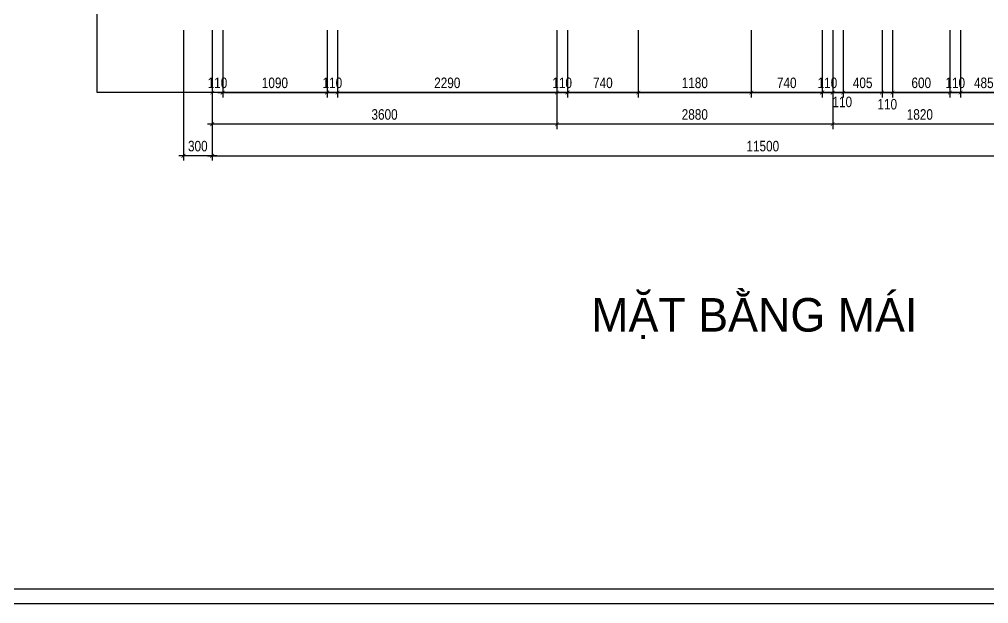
# Model space of a CAD drawing. Header units: millimetres. Extents: x -82962 to 19744, y -138000 to 4535.
# Drawn here: x -71695 to -61574, y -118745 to -112651 of the extents above; entities that cross this region are included whole.
import ezdxf

# ---------------------------------------------------------------- set-up
doc = ezdxf.new("R2010")
doc.units = ezdxf.units.MM
doc.header["$LTSCALE"] = 1000
doc.header["$MEASUREMENT"] = 0
doc.header["$PDMODE"] = 3
doc.layers.get('0').update_dxf_attribs({"lineweight": 30})
doc.layers.get('DEFPOINTS').update_dxf_attribs({"color": 4, "lineweight": 30})
doc.layers.add('THAY', color=4, linetype='Continuous', lineweight=30)
doc.styles.add('A2', font='VnAvantH.TTF')
doc.styles.add('dim', font='arial.ttf', dxfattribs={"width": 0.8})
doc.dimstyles.new('1-100-100', dxfattribs={"dimscale": 0, "dimtxt": 2.2, "dimasz": 0.8, "dimexe": 1, "dimexo": 1, "dimgap": 0.9, "dimtad": 1, "dimdec": 0, "dimzin": 0, "dimdsep": 46, "dimtxsty": 'dim', "dimblk1": 'ARCHTICK', "dimblk2": 'ARCHTICK', "dimsah": 1, "dimcen": 1, "dimdle": 1, "dimclrd": 256, "dimclre": 256, "dimclrt": 1, "dimadec": 0, "dimazin": 0, "dimtfac": 0.0001, "dimtdec": 0, "dimtix": 1, "dimtmove": 2, "dimatfit": 3, "dimldrblk": 'DOT', "dimfxl": 100, "dimtolj": 1, "dimtzin": 0, "dimarcsym": 0})

# ---------------------------------------------------------------- blocks, each defined once
blk = doc.blocks.new('_ARCHTICK')
at = {"color": 0, "linetype": 'ByBlock', "const_width": 0.15}
blk.add_lwpolyline([(-0.5, -0.5), (0.5, 0.5)], dxfattribs=at)
blk = doc.blocks.new('*D1541')
at = {"layer": 'DEFPOINTS', "color": 0, "ltscale": 0.2, "transparency": 16777216}
for p in [(-69572, -112714), (-68482, -112714), (-68482, -113414)]:
    blk.add_point(p, dxfattribs=at)
at = {"layer": 'THAY', "lineweight": -2, "ltscale": 0.2, "transparency": 16777216}
for p, q in [((-69572, -112764), (-69572, -113464)), ((-68482, -112764), (-68482, -113464)), ((-69622, -113414), (-68432, -113414))]:
    blk.add_line(p, q, dxfattribs=at)
at = {"layer": 'THAY', "lineweight": -2, "ltscale": 0.2, "transparency": 16777216, "xscale": 40.00000032884265, "yscale": 40.00000032884265, "zscale": 40.00000032884265, "rotation": 180}
blk.add_blockref('_ARCHTICK', (-69572, -113414), dxfattribs=at)
at = {"layer": 'THAY', "lineweight": -2, "ltscale": 0.2, "transparency": 16777216, "xscale": 40.00000032884265, "yscale": 40.00000032884265, "zscale": 40.00000032884265}
blk.add_blockref('_ARCHTICK', (-68482, -113414), dxfattribs=at)
at = {"layer": 'THAY', "color": 1, "ltscale": 0.2, "transparency": 16777216, "insert": (-69027, -113313), "char_height": 110, "attachment_point": 5, "style": 'dim'}
blk.add_mtext('\\A1;1090', dxfattribs=at)
blk = doc.blocks.new('_DOT')
at = {"color": 0, "linetype": 'ByBlock', "ltscale": 10}
blk.add_line((-0.5, 0), (-1, 0), dxfattribs=at)
at = {"color": 0, "linetype": 'ByBlock', "ltscale": 10, "const_width": 0.5}
blk.add_lwpolyline([(-0.25, 0, 1), (0.25, 0, 1)], format="xyb", close=True, dxfattribs=at)
blk = doc.blocks.new('*D1542')
at = {"layer": 'DEFPOINTS', "color": 0, "ltscale": 0.2, "transparency": 16777216}
for p in [(-68372, -112714), (-66082, -112714), (-66082, -113414)]:
    blk.add_point(p, dxfattribs=at)
at = {"layer": 'THAY', "lineweight": -2, "ltscale": 0.2, "transparency": 16777216}
for p, q in [((-68372, -112764), (-68372, -113464)), ((-66082, -112764), (-66082, -113464)), ((-68422, -113414), (-66032, -113414))]:
    blk.add_line(p, q, dxfattribs=at)
at = {"layer": 'THAY', "lineweight": -2, "ltscale": 0.2, "transparency": 16777216, "xscale": 40.00000032884265, "yscale": 40.00000032884265, "zscale": 40.00000032884265, "rotation": 180}
blk.add_blockref('_ARCHTICK', (-68372, -113414), dxfattribs=at)
at = {"layer": 'THAY', "lineweight": -2, "ltscale": 0.2, "transparency": 16777216, "xscale": 40.00000032884265, "yscale": 40.00000032884265, "zscale": 40.00000032884265}
blk.add_blockref('_ARCHTICK', (-66082, -113414), dxfattribs=at)
at = {"layer": 'THAY', "color": 1, "ltscale": 0.2, "transparency": 16777216, "insert": (-67227, -113313), "char_height": 110, "attachment_point": 5, "style": 'dim'}
blk.add_mtext('\\A1;2290', dxfattribs=at)
blk = doc.blocks.new('*D1543')
at = {"layer": 'DEFPOINTS', "color": 0, "ltscale": 0.2, "transparency": 16777216}
for p in [(-65972, -112714), (-65232, -112714), (-65232, -113414)]:
    blk.add_point(p, dxfattribs=at)
at = {"layer": 'THAY', "lineweight": -2, "ltscale": 0.2, "transparency": 16777216}
for p, q in [((-65972, -112764), (-65972, -113464)), ((-65232, -112764), (-65232, -113464)), ((-66022, -113414), (-65182, -113414))]:
    blk.add_line(p, q, dxfattribs=at)
at = {"layer": 'THAY', "lineweight": -2, "ltscale": 0.2, "transparency": 16777216, "xscale": 40.00000032884265, "yscale": 40.00000032884265, "zscale": 40.00000032884265, "rotation": 180}
blk.add_blockref('_ARCHTICK', (-65972, -113414), dxfattribs=at)
at = {"layer": 'THAY', "lineweight": -2, "ltscale": 0.2, "transparency": 16777216, "xscale": 40.00000032884265, "yscale": 40.00000032884265, "zscale": 40.00000032884265}
blk.add_blockref('_ARCHTICK', (-65232, -113414), dxfattribs=at)
at = {"layer": 'THAY', "color": 1, "ltscale": 0.2, "transparency": 16777216, "insert": (-65602, -113313), "char_height": 110, "attachment_point": 5, "style": 'dim'}
blk.add_mtext('\\A1;740', dxfattribs=at)
blk = doc.blocks.new('*D1544')
at = {"layer": 'DEFPOINTS', "color": 0, "ltscale": 0.2, "transparency": 16777216}
for p in [(-65232, -112714), (-64052, -112714), (-64052, -113414)]:
    blk.add_point(p, dxfattribs=at)
at = {"layer": 'THAY', "lineweight": -2, "ltscale": 0.2, "transparency": 16777216}
for p, q in [((-65232, -112764), (-65232, -113464)), ((-64052, -112764), (-64052, -113464)), ((-65282, -113414), (-64002, -113414))]:
    blk.add_line(p, q, dxfattribs=at)
at = {"layer": 'THAY', "lineweight": -2, "ltscale": 0.2, "transparency": 16777216, "xscale": 40.00000032884265, "yscale": 40.00000032884265, "zscale": 40.00000032884265, "rotation": 180}
blk.add_blockref('_ARCHTICK', (-65232, -113414), dxfattribs=at)
at = {"layer": 'THAY', "lineweight": -2, "ltscale": 0.2, "transparency": 16777216, "xscale": 40.00000032884265, "yscale": 40.00000032884265, "zscale": 40.00000032884265}
blk.add_blockref('_ARCHTICK', (-64052, -113414), dxfattribs=at)
at = {"layer": 'THAY', "color": 1, "ltscale": 0.2, "transparency": 16777216, "insert": (-64642, -113313), "char_height": 110, "attachment_point": 5, "style": 'dim'}
blk.add_mtext('\\A1;1180', dxfattribs=at)
blk = doc.blocks.new('*D1545')
at = {"layer": 'DEFPOINTS', "color": 0, "ltscale": 0.2, "transparency": 16777216}
for p in [(-63312, -112714), (-63202, -112714), (-63202, -113414)]:
    blk.add_point(p, dxfattribs=at)
at = {"layer": 'THAY', "lineweight": -2, "ltscale": 0.2, "transparency": 16777216}
for p, q in [((-63312, -112764), (-63312, -113464)), ((-63202, -112764), (-63202, -113464)), ((-63312, -113414), (-63352, -113414)), ((-63312, -113414), (-63202, -113414)), ((-63202, -113414), (-63162, -113414))]:
    blk.add_line(p, q, dxfattribs=at)
at = {"layer": 'THAY', "lineweight": -2, "ltscale": 0.2, "transparency": 16777216, "xscale": 40.00000032884265, "yscale": 40.00000032884265, "zscale": 40.00000032884265}
blk.add_blockref('_ARCHTICK', (-63312, -113414), dxfattribs=at)
at = {"layer": 'THAY', "lineweight": -2, "ltscale": 0.2, "transparency": 16777216, "xscale": 40.00000032884265, "yscale": 40.00000032884265, "zscale": 40.00000032884265, "rotation": 180}
blk.add_blockref('_ARCHTICK', (-63202, -113414), dxfattribs=at)
at = {"layer": 'THAY', "color": 1, "ltscale": 0.2, "transparency": 16777216, "insert": (-63257, -113313), "char_height": 110, "attachment_point": 5, "style": 'dim'}
blk.add_mtext('\\A1;110', dxfattribs=at)
blk = doc.blocks.new('*D1549')
at = {"layer": 'DEFPOINTS', "color": 0, "ltscale": 0.2, "transparency": 16777216}
for p in [(-63202, -112714), (-61382, -112714), (-63202, -113744)]:
    blk.add_point(p, dxfattribs=at)
at = {"layer": 'THAY', "lineweight": -2, "ltscale": 0.2, "transparency": 16777216}
for p, q in [((-63202, -112764), (-63202, -113794)), ((-61382, -112764), (-61382, -113794)), ((-61332, -113744), (-63252, -113744))]:
    blk.add_line(p, q, dxfattribs=at)
at = {"layer": 'THAY', "lineweight": -2, "ltscale": 0.2, "transparency": 16777216, "xscale": 40.00000032884265, "yscale": 40.00000032884265, "zscale": 40.00000032884265, "rotation": 180}
blk.add_blockref('_ARCHTICK', (-63202, -113744), dxfattribs=at)
at = {"layer": 'THAY', "lineweight": -2, "ltscale": 0.2, "transparency": 16777216, "xscale": 40.00000032884265, "yscale": 40.00000032884265, "zscale": 40.00000032884265}
blk.add_blockref('_ARCHTICK', (-61382, -113744), dxfattribs=at)
at = {"layer": 'THAY', "color": 1, "ltscale": 0.2, "transparency": 16777216, "insert": (-62292, -113643), "char_height": 110, "attachment_point": 5, "style": 'dim'}
blk.add_mtext('\\A1;1820', dxfattribs=at)
blk = doc.blocks.new('*D1550')
at = {"layer": 'DEFPOINTS', "color": 0, "ltscale": 0.2, "transparency": 16777216}
for p in [(-66082, -112714), (-63202, -112714), (-66082, -113744)]:
    blk.add_point(p, dxfattribs=at)
at = {"layer": 'THAY', "lineweight": -2, "ltscale": 0.2, "transparency": 16777216}
for p, q in [((-66082, -112764), (-66082, -113794)), ((-63202, -112764), (-63202, -113794)), ((-63152, -113744), (-66132, -113744))]:
    blk.add_line(p, q, dxfattribs=at)
at = {"layer": 'THAY', "lineweight": -2, "ltscale": 0.2, "transparency": 16777216, "xscale": 40.00000032884265, "yscale": 40.00000032884265, "zscale": 40.00000032884265, "rotation": 180}
blk.add_blockref('_ARCHTICK', (-66082, -113744), dxfattribs=at)
at = {"layer": 'THAY', "lineweight": -2, "ltscale": 0.2, "transparency": 16777216, "xscale": 40.00000032884265, "yscale": 40.00000032884265, "zscale": 40.00000032884265}
blk.add_blockref('_ARCHTICK', (-63202, -113744), dxfattribs=at)
at = {"layer": 'THAY', "color": 1, "ltscale": 0.2, "transparency": 16777216, "insert": (-64642, -113643), "char_height": 110, "attachment_point": 5, "style": 'dim'}
blk.add_mtext('\\A1;2880', dxfattribs=at)
blk = doc.blocks.new('*D1551')
at = {"layer": 'DEFPOINTS', "color": 0, "ltscale": 0.2, "transparency": 16777216}
for p in [(-69682, -112714), (-66082, -112714), (-69682, -113744)]:
    blk.add_point(p, dxfattribs=at)
at = {"layer": 'THAY', "lineweight": -2, "ltscale": 0.2, "transparency": 16777216}
for p, q in [((-69682, -112764), (-69682, -113794)), ((-66082, -112764), (-66082, -113794)), ((-66032, -113744), (-69732, -113744))]:
    blk.add_line(p, q, dxfattribs=at)
at = {"layer": 'THAY', "lineweight": -2, "ltscale": 0.2, "transparency": 16777216, "xscale": 40.00000032884265, "yscale": 40.00000032884265, "zscale": 40.00000032884265, "rotation": 180}
blk.add_blockref('_ARCHTICK', (-69682, -113744), dxfattribs=at)
at = {"layer": 'THAY', "lineweight": -2, "ltscale": 0.2, "transparency": 16777216, "xscale": 40.00000032884265, "yscale": 40.00000032884265, "zscale": 40.00000032884265}
blk.add_blockref('_ARCHTICK', (-66082, -113744), dxfattribs=at)
at = {"layer": 'THAY', "color": 1, "ltscale": 0.2, "transparency": 16777216, "insert": (-67882, -113643), "char_height": 110, "attachment_point": 5, "style": 'dim'}
blk.add_mtext('\\A1;3600', dxfattribs=at)
blk = doc.blocks.new('*D1552')
at = {"layer": 'DEFPOINTS', "color": 0, "ltscale": 0.2, "transparency": 16777216}
for p in [(-69682, -112714), (-69572, -112714), (-69682, -113414)]:
    blk.add_point(p, dxfattribs=at)
at = {"layer": 'THAY', "lineweight": -2, "ltscale": 0.2, "transparency": 16777216}
for p, q in [((-69682, -112764), (-69682, -113464)), ((-69572, -112764), (-69572, -113464)), ((-69682, -113414), (-69722, -113414)), ((-69572, -113414), (-69682, -113414)), ((-69572, -113414), (-69532, -113414))]:
    blk.add_line(p, q, dxfattribs=at)
at = {"layer": 'THAY', "lineweight": -2, "ltscale": 0.2, "transparency": 16777216, "xscale": 40.00000032884265, "yscale": 40.00000032884265, "zscale": 40.00000032884265}
blk.add_blockref('_ARCHTICK', (-69682, -113414), dxfattribs=at)
at = {"layer": 'THAY', "lineweight": -2, "ltscale": 0.2, "transparency": 16777216, "xscale": 40.00000032884265, "yscale": 40.00000032884265, "zscale": 40.00000032884265, "rotation": 180}
blk.add_blockref('_ARCHTICK', (-69572, -113414), dxfattribs=at)
at = {"layer": 'THAY', "color": 1, "ltscale": 0.2, "transparency": 16777216, "insert": (-69627, -113313), "char_height": 110, "attachment_point": 5, "style": 'dim'}
blk.add_mtext('\\A1;110', dxfattribs=at)
blk = doc.blocks.new('*D1553')
at = {"layer": 'DEFPOINTS', "color": 0, "ltscale": 0.2, "transparency": 16777216}
for p in [(-69682, -112714), (-58182, -112714), (-58182, -114074)]:
    blk.add_point(p, dxfattribs=at)
at = {"layer": 'THAY', "lineweight": -2, "ltscale": 0.2, "transparency": 16777216}
for p, q in [((-69682, -112764), (-69682, -114124)), ((-58182, -112764), (-58182, -114124)), ((-69732, -114074), (-58132, -114074))]:
    blk.add_line(p, q, dxfattribs=at)
at = {"layer": 'THAY', "lineweight": -2, "ltscale": 0.2, "transparency": 16777216, "xscale": 40.00000032884265, "yscale": 40.00000032884265, "zscale": 40.00000032884265, "rotation": 180}
blk.add_blockref('_ARCHTICK', (-69682, -114074), dxfattribs=at)
at = {"layer": 'THAY', "lineweight": -2, "ltscale": 0.2, "transparency": 16777216, "xscale": 40.00000032884265, "yscale": 40.00000032884265, "zscale": 40.00000032884265}
blk.add_blockref('_ARCHTICK', (-58182, -114074), dxfattribs=at)
at = {"layer": 'THAY', "color": 1, "ltscale": 0.2, "transparency": 16777216, "insert": (-63932, -113973), "char_height": 110, "attachment_point": 5, "style": 'dim'}
blk.add_mtext('\\A1;11500', dxfattribs=at)
blk = doc.blocks.new('*D1554')
at = {"layer": 'DEFPOINTS', "color": 0, "ltscale": 0.2, "transparency": 16777216}
for p in [(-64052, -112714), (-63312, -112714), (-63312, -113414)]:
    blk.add_point(p, dxfattribs=at)
at = {"layer": 'THAY', "lineweight": -2, "ltscale": 0.2, "transparency": 16777216}
for p, q in [((-64052, -112764), (-64052, -113464)), ((-63312, -112764), (-63312, -113464)), ((-64102, -113414), (-63262, -113414))]:
    blk.add_line(p, q, dxfattribs=at)
at = {"layer": 'THAY', "lineweight": -2, "ltscale": 0.2, "transparency": 16777216, "xscale": 40.00000032884265, "yscale": 40.00000032884265, "zscale": 40.00000032884265, "rotation": 180}
blk.add_blockref('_ARCHTICK', (-64052, -113414), dxfattribs=at)
at = {"layer": 'THAY', "lineweight": -2, "ltscale": 0.2, "transparency": 16777216, "xscale": 40.00000032884265, "yscale": 40.00000032884265, "zscale": 40.00000032884265}
blk.add_blockref('_ARCHTICK', (-63312, -113414), dxfattribs=at)
at = {"layer": 'THAY', "color": 1, "ltscale": 0.2, "transparency": 16777216, "insert": (-63682, -113313), "char_height": 110, "attachment_point": 5, "style": 'dim'}
blk.add_mtext('\\A1;740', dxfattribs=at)
blk = doc.blocks.new('*D1555')
at = {"layer": 'DEFPOINTS', "color": 0, "ltscale": 0.2, "transparency": 16777216}
for p in [(-66082, -112714), (-65972, -112714), (-66082, -113414)]:
    blk.add_point(p, dxfattribs=at)
at = {"layer": 'THAY', "lineweight": -2, "ltscale": 0.2, "transparency": 16777216}
for p, q in [((-66082, -112764), (-66082, -113464)), ((-65972, -112764), (-65972, -113464)), ((-66082, -113414), (-66122, -113414)), ((-65972, -113414), (-66082, -113414)), ((-65972, -113414), (-65932, -113414))]:
    blk.add_line(p, q, dxfattribs=at)
at = {"layer": 'THAY', "lineweight": -2, "ltscale": 0.2, "transparency": 16777216, "xscale": 40.00000032884265, "yscale": 40.00000032884265, "zscale": 40.00000032884265}
blk.add_blockref('_ARCHTICK', (-66082, -113414), dxfattribs=at)
at = {"layer": 'THAY', "lineweight": -2, "ltscale": 0.2, "transparency": 16777216, "xscale": 40.00000032884265, "yscale": 40.00000032884265, "zscale": 40.00000032884265, "rotation": 180}
blk.add_blockref('_ARCHTICK', (-65972, -113414), dxfattribs=at)
at = {"layer": 'THAY', "color": 1, "ltscale": 0.2, "transparency": 16777216, "insert": (-66027, -113313), "char_height": 110, "attachment_point": 5, "style": 'dim'}
blk.add_mtext('\\A1;110', dxfattribs=at)
blk = doc.blocks.new('*D1557')
at = {"layer": 'DEFPOINTS', "color": 0, "ltscale": 0.2, "transparency": 16777216}
for p in [(-69982, -112714), (-69682, -112714), (-69982, -114074)]:
    blk.add_point(p, dxfattribs=at)
at = {"layer": 'THAY', "lineweight": -2, "ltscale": 0.2, "transparency": 16777216}
for p, q in [((-69982, -112764), (-69982, -114124)), ((-69682, -112764), (-69682, -114124)), ((-69632, -114074), (-70032, -114074))]:
    blk.add_line(p, q, dxfattribs=at)
at = {"layer": 'THAY', "lineweight": -2, "ltscale": 0.2, "transparency": 16777216, "xscale": 40.00000032884265, "yscale": 40.00000032884265, "zscale": 40.00000032884265, "rotation": 180}
blk.add_blockref('_ARCHTICK', (-69982, -114074), dxfattribs=at)
at = {"layer": 'THAY', "lineweight": -2, "ltscale": 0.2, "transparency": 16777216, "xscale": 40.00000032884265, "yscale": 40.00000032884265, "zscale": 40.00000032884265}
blk.add_blockref('_ARCHTICK', (-69682, -114074), dxfattribs=at)
at = {"layer": 'THAY', "color": 1, "ltscale": 0.2, "transparency": 16777216, "insert": (-69832, -113973), "char_height": 110, "attachment_point": 5, "style": 'dim'}
blk.add_mtext('\\A1;300', dxfattribs=at)
blk = doc.blocks.new('*D1558')
at = {"layer": 'DEFPOINTS', "color": 0, "ltscale": 0.2, "transparency": 16777216}
for p in [(-68482, -112714), (-68372, -112714), (-68372, -113414)]:
    blk.add_point(p, dxfattribs=at)
at = {"layer": 'THAY', "lineweight": -2, "ltscale": 0.2, "transparency": 16777216}
for p, q in [((-68482, -112764), (-68482, -113464)), ((-68372, -112764), (-68372, -113464)), ((-68482, -113414), (-68522, -113414)), ((-68482, -113414), (-68372, -113414)), ((-68372, -113414), (-68332, -113414))]:
    blk.add_line(p, q, dxfattribs=at)
at = {"layer": 'THAY', "lineweight": -2, "ltscale": 0.2, "transparency": 16777216, "xscale": 40.00000032884265, "yscale": 40.00000032884265, "zscale": 40.00000032884265}
blk.add_blockref('_ARCHTICK', (-68482, -113414), dxfattribs=at)
at = {"layer": 'THAY', "lineweight": -2, "ltscale": 0.2, "transparency": 16777216, "xscale": 40.00000032884265, "yscale": 40.00000032884265, "zscale": 40.00000032884265, "rotation": 180}
blk.add_blockref('_ARCHTICK', (-68372, -113414), dxfattribs=at)
at = {"layer": 'THAY', "color": 1, "ltscale": 0.2, "transparency": 16777216, "insert": (-68427, -113313), "char_height": 110, "attachment_point": 5, "style": 'dim'}
blk.add_mtext('\\A1;110', dxfattribs=at)
blk = doc.blocks.new('*D1559')
at = {"layer": 'DEFPOINTS', "color": 0, "ltscale": 0.2, "transparency": 16777216}
for p in [(-63202, -112714), (-63092, -112714), (-63092, -113414)]:
    blk.add_point(p, dxfattribs=at)
at = {"layer": 'THAY', "lineweight": -2, "ltscale": 0.2, "transparency": 16777216}
for p, q in [((-63202, -112764), (-63202, -113464)), ((-63092, -112764), (-63092, -113464)), ((-63252, -113414), (-63042, -113414))]:
    blk.add_line(p, q, dxfattribs=at)
at = {"layer": 'THAY', "lineweight": -2, "ltscale": 0.2, "transparency": 16777216, "xscale": 40.00000032884265, "yscale": 40.00000032884265, "zscale": 40.00000032884265, "rotation": 180}
blk.add_blockref('_ARCHTICK', (-63202, -113414), dxfattribs=at)
at = {"layer": 'THAY', "lineweight": -2, "ltscale": 0.2, "transparency": 16777216, "xscale": 40.00000032884265, "yscale": 40.00000032884265, "zscale": 40.00000032884265}
blk.add_blockref('_ARCHTICK', (-63092, -113414), dxfattribs=at)
at = {"layer": 'THAY', "color": 1, "ltscale": 0.2, "transparency": 16777216, "insert": (-63102, -113512), "char_height": 110, "attachment_point": 5, "style": 'dim'}
blk.add_mtext('\\A1;110', dxfattribs=at)
blk = doc.blocks.new('*D1560')
at = {"layer": 'DEFPOINTS', "color": 0, "ltscale": 0.2, "transparency": 16777216}
for p in [(-63092, -112714), (-62687, -112714), (-62687, -113414)]:
    blk.add_point(p, dxfattribs=at)
at = {"layer": 'THAY', "lineweight": -2, "ltscale": 0.2, "transparency": 16777216}
for p, q in [((-63092, -112764), (-63092, -113464)), ((-62687, -112764), (-62687, -113464)), ((-63142, -113414), (-62637, -113414))]:
    blk.add_line(p, q, dxfattribs=at)
at = {"layer": 'THAY', "lineweight": -2, "ltscale": 0.2, "transparency": 16777216, "xscale": 40.00000032884265, "yscale": 40.00000032884265, "zscale": 40.00000032884265, "rotation": 180}
blk.add_blockref('_ARCHTICK', (-63092, -113414), dxfattribs=at)
at = {"layer": 'THAY', "lineweight": -2, "ltscale": 0.2, "transparency": 16777216, "xscale": 40.00000032884265, "yscale": 40.00000032884265, "zscale": 40.00000032884265}
blk.add_blockref('_ARCHTICK', (-62687, -113414), dxfattribs=at)
at = {"layer": 'THAY', "color": 1, "ltscale": 0.2, "transparency": 16777216, "insert": (-62889, -113313), "char_height": 110, "attachment_point": 5, "style": 'dim'}
blk.add_mtext('\\A1;405', dxfattribs=at)
blk = doc.blocks.new('*D1561')
at = {"layer": 'DEFPOINTS', "color": 0, "ltscale": 0.2, "transparency": 16777216}
for p in [(-62687, -112714), (-62577, -112714), (-62577, -113414)]:
    blk.add_point(p, dxfattribs=at)
at = {"layer": 'THAY', "lineweight": -2, "ltscale": 0.2, "transparency": 16777216}
for p, q in [((-62687, -112764), (-62687, -113464)), ((-62577, -112764), (-62577, -113464)), ((-62737, -113414), (-62527, -113414))]:
    blk.add_line(p, q, dxfattribs=at)
at = {"layer": 'THAY', "lineweight": -2, "ltscale": 0.2, "transparency": 16777216, "xscale": 40.00000032884265, "yscale": 40.00000032884265, "zscale": 40.00000032884265, "rotation": 180}
blk.add_blockref('_ARCHTICK', (-62687, -113414), dxfattribs=at)
at = {"layer": 'THAY', "lineweight": -2, "ltscale": 0.2, "transparency": 16777216, "xscale": 40.00000032884265, "yscale": 40.00000032884265, "zscale": 40.00000032884265}
blk.add_blockref('_ARCHTICK', (-62577, -113414), dxfattribs=at)
at = {"layer": 'THAY', "color": 1, "ltscale": 0.2, "transparency": 16777216, "insert": (-62632, -113536), "char_height": 110, "attachment_point": 5, "style": 'dim'}
blk.add_mtext('\\A1;110', dxfattribs=at)
blk = doc.blocks.new('*D1562')
at = {"layer": 'DEFPOINTS', "color": 0, "ltscale": 0.2, "transparency": 16777216}
for p in [(-62577, -112714), (-61977, -112714), (-61977, -113414)]:
    blk.add_point(p, dxfattribs=at)
at = {"layer": 'THAY', "lineweight": -2, "ltscale": 0.2, "transparency": 16777216}
for p, q in [((-62577, -112764), (-62577, -113464)), ((-61977, -112764), (-61977, -113464)), ((-62627, -113414), (-61927, -113414))]:
    blk.add_line(p, q, dxfattribs=at)
at = {"layer": 'THAY', "lineweight": -2, "ltscale": 0.2, "transparency": 16777216, "xscale": 40.00000032884265, "yscale": 40.00000032884265, "zscale": 40.00000032884265, "rotation": 180}
blk.add_blockref('_ARCHTICK', (-62577, -113414), dxfattribs=at)
at = {"layer": 'THAY', "lineweight": -2, "ltscale": 0.2, "transparency": 16777216, "xscale": 40.00000032884265, "yscale": 40.00000032884265, "zscale": 40.00000032884265}
blk.add_blockref('_ARCHTICK', (-61977, -113414), dxfattribs=at)
at = {"layer": 'THAY', "color": 1, "ltscale": 0.2, "transparency": 16777216, "insert": (-62277, -113313), "char_height": 110, "attachment_point": 5, "style": 'dim'}
blk.add_mtext('\\A1;600', dxfattribs=at)
blk = doc.blocks.new('*D1563')
at = {"layer": 'DEFPOINTS', "color": 0, "ltscale": 0.2, "transparency": 16777216}
for p in [(-61977, -112714), (-61867, -112714), (-61867, -113414)]:
    blk.add_point(p, dxfattribs=at)
at = {"layer": 'THAY', "lineweight": -2, "ltscale": 0.2, "transparency": 16777216}
for p, q in [((-61977, -112764), (-61977, -113464)), ((-61867, -112764), (-61867, -113464)), ((-61977, -113414), (-62017, -113414)), ((-61977, -113414), (-61867, -113414)), ((-61867, -113414), (-61827, -113414))]:
    blk.add_line(p, q, dxfattribs=at)
at = {"layer": 'THAY', "lineweight": -2, "ltscale": 0.2, "transparency": 16777216, "xscale": 40.00000032884265, "yscale": 40.00000032884265, "zscale": 40.00000032884265}
blk.add_blockref('_ARCHTICK', (-61977, -113414), dxfattribs=at)
at = {"layer": 'THAY', "lineweight": -2, "ltscale": 0.2, "transparency": 16777216, "xscale": 40.00000032884265, "yscale": 40.00000032884265, "zscale": 40.00000032884265, "rotation": 180}
blk.add_blockref('_ARCHTICK', (-61867, -113414), dxfattribs=at)
at = {"layer": 'THAY', "color": 1, "ltscale": 0.2, "transparency": 16777216, "insert": (-61922, -113313), "char_height": 110, "attachment_point": 5, "style": 'dim'}
blk.add_mtext('\\A1;110', dxfattribs=at)
blk = doc.blocks.new('*D1564')
at = {"layer": 'DEFPOINTS', "color": 0, "ltscale": 0.2, "transparency": 16777216}
for p in [(-61867, -112714), (-61382, -112714), (-61382, -113414)]:
    blk.add_point(p, dxfattribs=at)
at = {"layer": 'THAY', "lineweight": -2, "ltscale": 0.2, "transparency": 16777216}
for p, q in [((-61867, -112764), (-61867, -113464)), ((-61382, -112764), (-61382, -113464)), ((-61917, -113414), (-61332, -113414))]:
    blk.add_line(p, q, dxfattribs=at)
at = {"layer": 'THAY', "lineweight": -2, "ltscale": 0.2, "transparency": 16777216, "xscale": 40.00000032884265, "yscale": 40.00000032884265, "zscale": 40.00000032884265, "rotation": 180}
blk.add_blockref('_ARCHTICK', (-61867, -113414), dxfattribs=at)
at = {"layer": 'THAY', "lineweight": -2, "ltscale": 0.2, "transparency": 16777216, "xscale": 40.00000032884265, "yscale": 40.00000032884265, "zscale": 40.00000032884265}
blk.add_blockref('_ARCHTICK', (-61382, -113414), dxfattribs=at)
at = {"layer": 'THAY', "color": 1, "ltscale": 0.2, "transparency": 16777216, "insert": (-61624, -113313), "char_height": 110, "attachment_point": 5, "style": 'dim'}
blk.add_mtext('\\A1;485', dxfattribs=at)

msp = doc.modelspace()

# ---------------------------------------------------------------- linework, layer by layer
at = {"layer": 'THAY', "ltscale": 0.2}
for points in [[(-74502.89342, -118744.82007), (-52529.56781, -118744.82007), (-52529.56781, -103311.64091), (-74502.89342, -103311.64091)], [(-74352.60656, -118590.59191), (-52679.85467, -118590.59191), (-52679.85467, -103457.98648), (-74352.60656, -103457.98648)], [(-70881.86937, -108013.70854), (-57181.86937, -108013.70854), (-57181.86937, -113413.70854), (-70881.86937, -113413.70854)]]:
    msp.add_lwpolyline(points, close=True, dxfattribs=at)

# ---------------------------------------------------------------- texts
at = {"layer": 'THAY', "style": 'A2'}
msp.add_text('mÆt b»ng m¸i', height=350, dxfattribs=at).set_placement((-65724.24703, -115907.58964))

# ---------------------------------------------------------------- dimensions: what is measured, and where the dimension line sits
at = {"layer": 'THAY', "ltscale": 0.2}
for base, p1, p2, picture, middle in [((-69981.86937, -114073.70855), (-69681.86937, -112713.70854), (-69981.86937, -112713.70854), '*D1557', (-69831.86937, -113972.508)), ((-69681.86937, -113413.70854), (-69571.86937, -112713.70854), (-69681.86937, -112713.70854), '*D1552', (-69626.86937, -113312.54551)), ((-69681.86937, -113743.70855), (-66081.86937, -112713.70854), (-69681.86937, -112713.70854), '*D1551', (-67881.86937, -113642.508)), ((-58181.86937, -114073.70855), (-69681.86937, -112713.70854), (-58181.86937, -112713.70854), '*D1553', (-63931.86937, -113972.54552)), ((-68481.86937, -113413.70854), (-69571.86937, -112713.70854), (-68481.86937, -112713.70854), '*D1541', (-69026.86937, -113312.54551)), ((-68371.86937, -113413.70854), (-68481.86937, -112713.70854), (-68371.86937, -112713.70854), '*D1558', (-68426.86937, -113312.54551)), ((-66081.86937, -113413.70854), (-68371.86937, -112713.70854), (-66081.86937, -112713.70854), '*D1542', (-67226.86937, -113312.54551)), ((-66081.86937, -113413.70854), (-65971.86937, -112713.70854), (-66081.86937, -112713.70854), '*D1555', (-66026.86937, -113312.54551)), ((-66081.86937, -113743.70855), (-63201.86937, -112713.70854), (-66081.86937, -112713.70854), '*D1550', (-64641.86937, -113642.54552)), ((-65231.86937, -113413.70854), (-65971.86937, -112713.70854), (-65231.86937, -112713.70854), '*D1543', (-65601.86937, -113312.54551)), ((-64051.86937, -113413.70854), (-65231.86937, -112713.70854), (-64051.86937, -112713.70854), '*D1544', (-64641.86937, -113312.54551)), ((-63311.86937, -113413.70854), (-64051.86937, -112713.70854), (-63311.86937, -112713.70854), '*D1554', (-63681.86937, -113312.54551)), ((-63201.86937, -113413.70854), (-63311.86937, -112713.70854), (-63201.86937, -112713.70854), '*D1545', (-63256.86937, -113312.54551)), ((-63201.86937, -113743.70855), (-61381.86937, -112713.70854), (-63201.86937, -112713.70854), '*D1549', (-62291.86937, -113642.54552)), ((-62686.86937, -113413.70854), (-63091.86937, -112713.70854), (-62686.86937, -112713.70854), '*D1560', (-62889.36937, -113312.54551)), ((-61976.86937, -113413.70854), (-62576.86937, -112713.70854), (-61976.86937, -112713.70854), '*D1562', (-62276.86937, -113312.54551)), ((-61866.86937, -113413.70854), (-61976.86937, -112713.70854), (-61866.86937, -112713.70854), '*D1563', (-61921.86937, -113312.54551)), ((-61381.86937, -113413.70854), (-61866.86937, -112713.70854), (-61381.86937, -112713.70854), '*D1564', (-61624.36937, -113312.54551))]:
    dim = msp.add_linear_dim(base=base, p1=p1, p2=p2, dimstyle='1-100-100', override={"dimscale": 50}, dxfattribs=at)
    dim.commit()
    dim.dimension.update_dxf_attribs({"geometry": picture, "text_midpoint": middle})
for base, p1, p2, picture, middle in [((-63091.86937, -113413.70854), (-63201.86937, -112713.70854), (-63091.86937, -112713.70854), '*D1559', (-63101.86937, -113511.65544)), ((-62576.86937, -113413.70854), (-62686.86937, -112713.70854), (-62576.86937, -112713.70854), '*D1561', (-62631.86937, -113536.16622))]:
    dim = msp.add_linear_dim(base=base, p1=p1, p2=p2, dimstyle='1-100-100', override={"dimscale": 50}, dxfattribs=at)
    dim.commit()
    dim.dimension.update_dxf_attribs({"geometry": picture, "text_midpoint": middle, "dimtype": 160})

doc.saveas('drawing.dxf')
